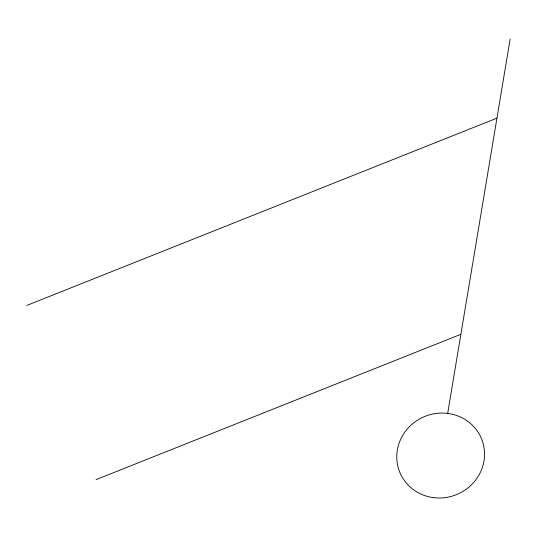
<?xml version="1.0" encoding="UTF-8"?>
<svg xmlns="http://www.w3.org/2000/svg" width="537" height="537" viewBox="0 0 537 537"><rect width="100%" height="100%" fill="white"/><g stroke="black" fill="none" stroke-linecap="round" stroke-linejoin="round"><path stroke-width="0.81" d="M447.683 413.416L510.15 39.02M26.85 305.432L496.947 118.14M96.089 479.628L460.88 334.296M433.627 497.651A44.175 42.175 -22.2 0 0 481.689 439.185A44.175 42.175 -22.2 0 0 406.643 429.768A44.175 42.175 -22.2 0 0 433.627 497.651"/></g></svg>
